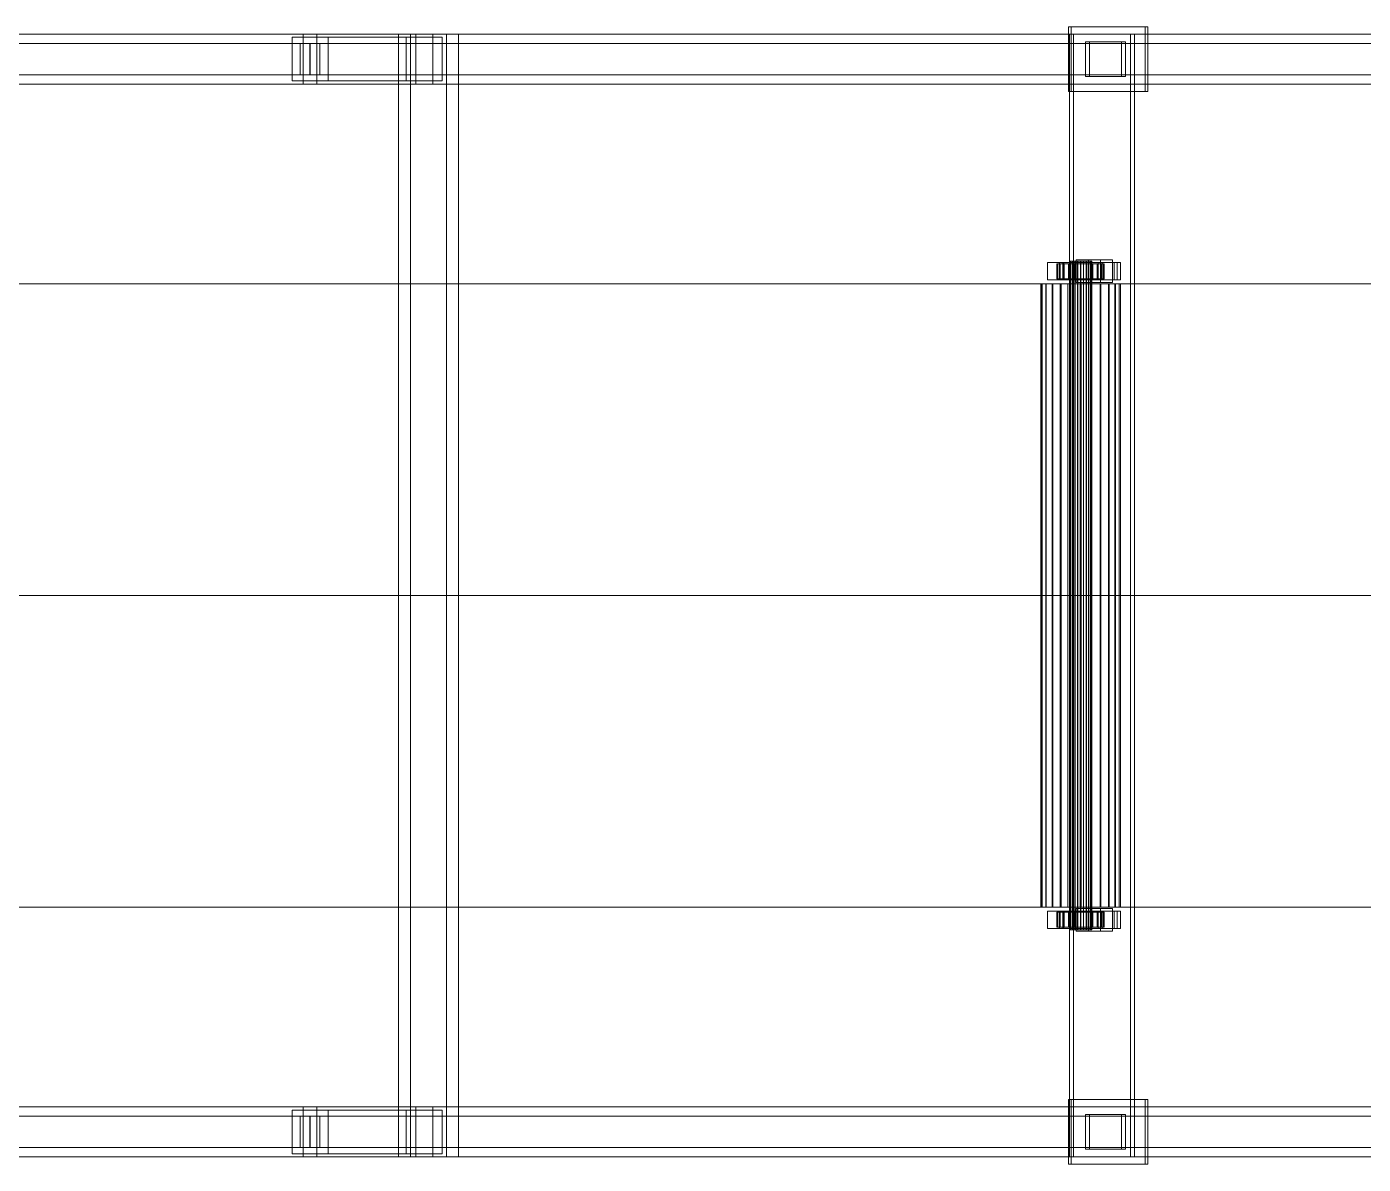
# Model space of a CAD drawing. Header units: millimetres. Extents: x -2500 to 58855, y -53268 to 6837.
# Drawn here: x 30690 to 31761, y -18456 to -17544 of the extents above; entities that cross this region are included whole.
import ezdxf

# ---------------------------------------------------------------- set-up
doc = ezdxf.new("R2010")
doc.units = ezdxf.units.MM
doc.layers.add('superior_C03', color=7, linetype='Continuous', lineweight=0)

msp = doc.modelspace()

# ---------------------------------------------------------------- linework, layer by layer
at = {"layer": 'superior_C03'}
for p, q in [((30911.7, -17550), (29756.035, -17550)), ((29766.807, -17550), (30922.472, -17550)), ((31001.918, -17550), (29846.253, -17550)), ((29859.719, -17550), (31015.383, -17550)), ((30931.532, -17552.5), (30902.64, -17552.5)), ((30902.64, -17552.5), (30902.64, -17587.5)), ((30994.205, -17552.5), (30902.64, -17552.5)), ((30911.7, -17550), (30911.7, -17590)), ((30922.472, -17550), (30911.7, -17550)), ((32067.364, -17550), (30911.7, -17550)), ((30922.472, -17590), (30922.472, -17550)), ((30922.472, -17550), (32078.137, -17550)), ((30931.532, -17587.5), (30931.532, -17552.5)), ((30931.532, -17552.5), (31023.097, -17552.5)), ((31026.565, -17550), (30988.043, -17550)), ((30988.043, -17550), (30988.043, -18450)), ((30997.469, -17550), (30988.043, -17550)), ((30994.205, -17587.5), (30994.205, -17552.5)), ((30994.205, -17552.5), (31023.097, -17552.5)), ((30997.469, -18450), (30997.469, -17550)), ((30997.469, -17550), (31035.991, -17550)), ((31001.918, -17550), (31001.918, -17590)), ((31015.383, -17550), (31001.918, -17550)), ((32157.583, -17550), (31001.918, -17550)), ((31015.383, -17590), (31015.383, -17550)), ((31015.383, -17550), (32171.048, -17550)), ((31023.097, -17552.5), (31023.097, -17587.5)), ((31026.565, -18450), (31026.565, -17550)), ((31026.565, -17550), (31035.991, -17550)), ((31035.991, -17550), (31035.991, -18450)), ((31586.417, -17544), (31524.781, -17544)), ((31524.781, -17544), (31524.781, -17596)), ((31526.936, -17544), (31524.781, -17544)), ((31574.674, -17550), (31525.751, -17550)), ((31525.751, -17550), (31525.751, -18450)), ((31528.983, -17550), (31525.751, -17550)), ((31526.936, -17596), (31526.936, -17544)), ((31526.936, -17544), (31588.571, -17544)), ((31528.983, -18450), (31528.983, -17550)), ((31528.983, -17550), (31577.906, -17550)), ((31574.674, -18450), (31574.674, -17550)), ((31574.674, -17550), (31577.906, -17550)), ((31577.906, -17550), (31577.906, -18450)), ((31586.417, -17596), (31586.417, -17544)), ((31586.417, -17544), (31588.571, -17544)), ((31588.571, -17544), (31588.571, -17596)), ((30909.261, -17557.5), (29845.162, -17557.5)), ((29860.811, -17557.5), (30924.91, -17557.5)), ((30909.261, -17557.5), (30909.261, -17582.5)), ((30924.91, -17557.5), (30909.261, -17557.5)), ((30917.137, -17557.5), (30917.034, -17557.5)), ((30917.034, -17557.5), (30917.034, -17582.5)), ((30917.034, -17557.5), (32164.264, -17557.5)), ((30917.137, -17582.5), (30917.137, -17557.5)), ((32164.367, -17557.5), (30917.137, -17557.5)), ((30924.91, -17582.5), (30924.91, -17557.5)), ((31567.352, -17556), (31538.46, -17556)), ((31538.46, -17556), (31538.46, -17584)), ((31541.692, -17556), (31538.46, -17556)), ((31541.692, -17584), (31541.692, -17556)), ((31541.692, -17556), (31570.583, -17556)), ((31567.352, -17584), (31567.352, -17556)), ((31567.352, -17556), (31570.583, -17556)), ((31570.583, -17556), (31570.583, -17584)), ((29845.162, -17582.5), (30909.261, -17582.5)), ((29860.811, -17582.5), (30924.91, -17582.5)), ((30909.261, -17582.5), (30924.91, -17582.5)), ((30917.034, -17582.5), (30917.137, -17582.5)), ((30917.034, -17582.5), (32164.264, -17582.5)), ((30917.137, -17582.5), (32164.367, -17582.5)), ((31538.46, -17584), (31567.352, -17584)), ((31538.46, -17584), (31541.692, -17584)), ((31570.583, -17584), (31541.692, -17584)), ((31570.583, -17584), (31567.352, -17584)), ((29756.035, -17590), (30911.7, -17590)), ((29766.807, -17590), (30922.472, -17590)), ((29846.253, -17590), (31001.918, -17590)), ((29859.719, -17590), (31015.383, -17590)), ((30902.64, -17587.5), (30931.532, -17587.5)), ((30994.205, -17587.5), (30902.64, -17587.5)), ((30911.7, -17590), (30922.472, -17590)), ((30911.7, -17590), (32067.364, -17590)), ((30922.472, -17590), (32078.137, -17590)), ((31023.097, -17587.5), (30931.532, -17587.5)), ((31023.097, -17587.5), (30994.205, -17587.5)), ((31001.918, -17590), (31015.383, -17590)), ((31001.918, -17590), (32157.583, -17590)), ((31015.383, -17590), (32171.048, -17590)), ((31524.781, -17596), (31586.417, -17596)), ((31524.781, -17596), (31526.936, -17596)), ((31588.571, -17596), (31526.936, -17596)), ((31588.571, -17596), (31586.417, -17596)), ((31517.805, -17733), (31508.175, -17733)), ((31508.175, -17733), (31508.175, -17747)), ((31521.102, -17733), (31508.175, -17733)), ((31516.188, -17734), (31515.594, -17734)), ((31515.594, -17734), (31525.594, -17734)), ((31515.594, -17746), (31515.594, -17734)), ((31515.594, -17734), (31516.295, -17734)), ((31518.036, -17734), (31516.188, -17734)), ((31516.188, -17734), (31525.875, -17734)), ((31516.188, -17746), (31516.188, -17734)), ((31516.295, -17734), (31525.925, -17734)), ((31516.295, -17746), (31516.295, -17734)), ((31516.295, -17734), (31518.243, -17734)), ((31563.9, -17733), (31517.674, -17733)), ((31517.674, -17733), (31517.674, -17747)), ((31520.367, -17733), (31517.674, -17733)), ((31517.805, -17747), (31517.805, -17733)), ((31517.805, -17733), (31530.732, -17733)), ((31521.013, -17734), (31518.036, -17734)), ((31518.036, -17734), (31526.75, -17734)), ((31518.036, -17746), (31518.036, -17734)), ((31518.243, -17734), (31526.848, -17734)), ((31518.243, -17746), (31518.243, -17734)), ((31518.243, -17734), (31521.305, -17734)), ((31520.367, -17747), (31520.367, -17733)), ((31520.367, -17733), (31566.593, -17733)), ((31524.915, -17734), (31521.013, -17734)), ((31521.013, -17734), (31528.16, -17734)), ((31521.013, -17746), (31521.013, -17734)), ((31521.102, -17747), (31521.102, -17733)), ((31521.102, -17733), (31530.732, -17733)), ((31521.305, -17734), (31528.299, -17734)), ((31521.305, -17746), (31521.305, -17734)), ((31521.305, -17734), (31525.272, -17734)), ((31529.476, -17734), (31524.915, -17734)), ((31524.915, -17734), (31530.008, -17734)), ((31524.915, -17746), (31524.915, -17734)), ((31525.272, -17734), (31530.178, -17734)), ((31525.272, -17746), (31525.272, -17734)), ((31525.272, -17734), (31529.875, -17734)), ((31525.875, -17732), (31525.594, -17732)), ((31525.594, -17732), (31525.925, -17732)), ((31525.594, -18268), (31525.594, -17732)), ((31525.594, -17734), (31525.875, -17734)), ((31525.594, -17734), (31525.594, -17746)), ((31525.925, -17734), (31525.594, -17734)), ((31526.75, -17732), (31525.875, -17732)), ((31525.875, -18268), (31525.875, -17732)), ((31525.875, -17734), (31526.75, -17734)), ((31525.875, -17734), (31525.875, -17746)), ((31525.925, -17732), (31526.848, -17732)), ((31525.925, -18268), (31525.925, -17732)), ((31525.925, -17734), (31525.925, -17746)), ((31526.848, -17734), (31525.925, -17734)), ((31528.16, -17732), (31526.75, -17732)), ((31526.75, -18268), (31526.75, -17732)), ((31526.75, -17734), (31528.16, -17734)), ((31526.75, -17734), (31526.75, -17746)), ((31526.848, -17732), (31528.299, -17732)), ((31526.848, -18268), (31526.848, -17732)), ((31526.848, -17734), (31526.848, -17746)), ((31528.299, -17734), (31526.848, -17734)), ((31530.008, -17732), (31528.16, -17732)), ((31528.16, -18268), (31528.16, -17732)), ((31528.16, -17734), (31530.008, -17734)), ((31528.16, -17734), (31528.16, -17746)), ((31528.299, -17732), (31530.178, -17732)), ((31528.299, -18268), (31528.299, -17732)), ((31528.299, -17734), (31528.299, -17746)), ((31530.178, -17734), (31528.299, -17734)), ((31534.386, -17734), (31529.476, -17734)), ((31529.476, -17734), (31532.169, -17734)), ((31529.476, -17746), (31529.476, -17734)), ((31529.875, -17734), (31532.358, -17734)), ((31529.875, -17746), (31529.875, -17734)), ((31529.875, -17734), (31534.8, -17734)), ((31532.169, -17732), (31530.008, -17732)), ((31530.008, -18268), (31530.008, -17732)), ((31530.008, -17734), (31532.169, -17734)), ((31530.008, -17734), (31530.008, -17746)), ((31530.178, -17732), (31532.358, -17732)), ((31530.178, -18268), (31530.178, -17732)), ((31530.178, -17734), (31530.178, -17746)), ((31532.358, -17734), (31530.178, -17734)), ((31530.732, -17733), (31530.732, -17747)), ((31550.418, -17731), (31531.157, -17731)), ((31531.157, -17731), (31531.157, -17749)), ((31540.852, -17731), (31531.157, -17731)), ((31534.495, -17732), (31532.169, -17732)), ((31532.169, -18268), (31532.169, -17732)), ((31532.169, -17734), (31534.495, -17734)), ((31532.169, -17734), (31532.169, -17746)), ((31532.358, -17732), (31534.691, -17732)), ((31532.358, -18268), (31532.358, -17732)), ((31532.358, -17734), (31532.358, -17746)), ((31534.691, -17734), (31532.358, -17734)), ((31539.311, -17734), (31534.386, -17734)), ((31534.386, -17734), (31534.495, -17734)), ((31534.386, -17746), (31534.386, -17734)), ((31536.828, -17732), (31534.495, -17732)), ((31534.495, -18268), (31534.495, -17732)), ((31534.495, -17734), (31536.828, -17734)), ((31534.495, -17734), (31534.495, -17746)), ((31534.691, -17732), (31537.017, -17732)), ((31534.691, -18268), (31534.691, -17732)), ((31534.8, -17734), (31534.691, -17734)), ((31534.691, -17734), (31534.691, -17746)), ((31537.017, -17734), (31534.691, -17734)), ((31534.8, -17746), (31534.8, -17734)), ((31534.8, -17734), (31539.71, -17734)), ((31539.008, -17732), (31536.828, -17732)), ((31536.828, -18268), (31536.828, -17732)), ((31539.311, -17734), (31536.828, -17734)), ((31536.828, -17734), (31539.008, -17734)), ((31536.828, -17734), (31536.828, -17746)), ((31537.017, -17732), (31539.177, -17732)), ((31537.017, -18268), (31537.017, -17732)), ((31539.71, -17734), (31537.017, -17734)), ((31537.017, -17734), (31537.017, -17746)), ((31539.177, -17734), (31537.017, -17734)), ((31548.623, -17733), (31538.992, -17733)), ((31538.992, -17733), (31538.992, -17747)), ((31551.919, -17733), (31538.992, -17733)), ((31540.887, -17732), (31539.008, -17732)), ((31539.008, -18268), (31539.008, -17732)), ((31543.913, -17734), (31539.008, -17734)), ((31539.008, -17734), (31540.887, -17734)), ((31539.008, -17734), (31539.008, -17746)), ((31539.177, -17732), (31541.026, -17732)), ((31539.177, -18268), (31539.177, -17732)), ((31544.271, -17734), (31539.177, -17734)), ((31539.177, -17734), (31539.177, -17746)), ((31541.026, -17734), (31539.177, -17734)), ((31543.913, -17734), (31539.311, -17734)), ((31539.311, -17746), (31539.311, -17734)), ((31539.71, -17746), (31539.71, -17734)), ((31539.71, -17734), (31544.271, -17734)), ((31540.852, -17749), (31540.852, -17731)), ((31540.852, -17731), (31560.113, -17731)), ((31542.338, -17732), (31540.887, -17732)), ((31540.887, -18268), (31540.887, -17732)), ((31547.881, -17734), (31540.887, -17734)), ((31540.887, -17734), (31542.338, -17734)), ((31540.887, -17734), (31540.887, -17746)), ((31541.026, -17732), (31542.436, -17732)), ((31541.026, -18268), (31541.026, -17732)), ((31548.173, -17734), (31541.026, -17734)), ((31541.026, -17734), (31541.026, -17746)), ((31542.436, -17734), (31541.026, -17734)), ((31543.26, -17732), (31542.338, -17732)), ((31542.338, -18268), (31542.338, -17732)), ((31550.943, -17734), (31542.338, -17734)), ((31542.338, -17734), (31543.26, -17734)), ((31542.338, -17734), (31542.338, -17746)), ((31542.436, -17732), (31543.311, -17732)), ((31542.436, -18268), (31542.436, -17732)), ((31551.15, -17734), (31542.436, -17734)), ((31542.436, -17734), (31542.436, -17746)), ((31543.311, -17734), (31542.436, -17734)), ((31543.592, -17732), (31543.26, -17732)), ((31543.26, -17732), (31543.26, -18268)), ((31543.26, -17734), (31552.891, -17734)), ((31543.26, -17746), (31543.26, -17734)), ((31543.26, -17734), (31543.592, -17734)), ((31543.311, -17732), (31543.592, -17732)), ((31543.311, -18268), (31543.311, -17732)), ((31552.998, -17734), (31543.311, -17734)), ((31543.311, -17734), (31543.311, -17746)), ((31543.592, -17734), (31543.311, -17734)), ((31543.592, -18268), (31543.592, -17732)), ((31553.592, -17734), (31543.592, -17734)), ((31543.592, -17734), (31543.592, -17746)), ((31547.881, -17734), (31543.913, -17734)), ((31543.913, -17746), (31543.913, -17734)), ((31544.271, -17746), (31544.271, -17734)), ((31544.271, -17734), (31548.173, -17734)), ((31550.943, -17734), (31547.881, -17734)), ((31547.881, -17746), (31547.881, -17734)), ((31548.173, -17746), (31548.173, -17734)), ((31548.173, -17734), (31551.15, -17734)), ((31548.623, -17747), (31548.623, -17733)), ((31548.623, -17733), (31561.55, -17733)), ((31550.418, -17749), (31550.418, -17731)), ((31550.418, -17731), (31560.113, -17731)), ((31552.891, -17734), (31550.943, -17734)), ((31550.943, -17746), (31550.943, -17734)), ((31551.15, -17746), (31551.15, -17734)), ((31551.15, -17734), (31552.998, -17734)), ((31551.919, -17747), (31551.919, -17733)), ((31551.919, -17733), (31561.55, -17733)), ((31552.891, -17734), (31552.891, -17746)), ((31553.592, -17734), (31552.891, -17734)), ((31552.998, -17746), (31552.998, -17734)), ((31552.998, -17734), (31553.592, -17734)), ((31553.592, -17746), (31553.592, -17734)), ((31560.113, -17731), (31560.113, -17749)), ((31561.55, -17733), (31561.55, -17747)), ((31563.9, -17747), (31563.9, -17733)), ((31563.9, -17733), (31566.593, -17733)), ((31566.593, -17733), (31566.593, -17747)), ((31508.175, -17747), (31517.805, -17747)), ((31508.175, -17747), (31521.102, -17747)), ((31525.594, -17746), (31515.594, -17746)), ((31515.594, -17746), (31516.188, -17746)), ((31516.295, -17746), (31515.594, -17746)), ((31525.875, -17746), (31516.188, -17746)), ((31516.188, -17746), (31518.036, -17746)), ((31525.925, -17746), (31516.295, -17746)), ((31518.243, -17746), (31516.295, -17746)), ((31517.674, -17747), (31563.9, -17747)), ((31517.674, -17747), (31520.367, -17747)), ((31530.732, -17747), (31517.805, -17747)), ((31526.75, -17746), (31518.036, -17746)), ((31518.036, -17746), (31521.013, -17746)), ((31526.848, -17746), (31518.243, -17746)), ((31521.305, -17746), (31518.243, -17746)), ((31566.593, -17747), (31520.367, -17747)), ((31528.16, -17746), (31521.013, -17746)), ((31521.013, -17746), (31524.915, -17746)), ((31530.732, -17747), (31521.102, -17747)), ((31528.299, -17746), (31521.305, -17746)), ((31525.272, -17746), (31521.305, -17746)), ((31530.008, -17746), (31524.915, -17746)), ((31524.915, -17746), (31529.476, -17746)), ((31530.178, -17746), (31525.272, -17746)), ((31529.875, -17746), (31525.272, -17746)), ((31525.875, -17746), (31525.594, -17746)), ((31525.594, -17746), (31525.925, -17746)), ((31526.75, -17746), (31525.875, -17746)), ((31525.925, -17746), (31526.848, -17746)), ((31528.16, -17746), (31526.75, -17746)), ((31526.848, -17746), (31528.299, -17746)), ((31530.008, -17746), (31528.16, -17746)), ((31528.299, -17746), (31530.178, -17746)), ((31532.169, -17746), (31529.476, -17746)), ((31529.476, -17746), (31534.386, -17746)), ((31532.358, -17746), (31529.875, -17746)), ((31534.8, -17746), (31529.875, -17746)), ((31532.169, -17746), (31530.008, -17746)), ((31530.178, -17746), (31532.358, -17746)), ((31534.495, -17746), (31532.169, -17746)), ((31532.358, -17746), (31534.691, -17746)), ((31534.495, -17746), (31534.386, -17746)), ((31534.386, -17746), (31539.311, -17746)), ((31536.828, -17746), (31534.495, -17746)), ((31534.691, -17746), (31534.8, -17746)), ((31534.691, -17746), (31537.017, -17746)), ((31539.71, -17746), (31534.8, -17746)), ((31539.008, -17746), (31536.828, -17746)), ((31536.828, -17746), (31539.311, -17746)), ((31537.017, -17746), (31539.71, -17746)), ((31537.017, -17746), (31539.177, -17746)), ((31538.992, -17747), (31548.623, -17747)), ((31538.992, -17747), (31551.919, -17747)), ((31540.887, -17746), (31539.008, -17746)), ((31539.008, -17746), (31543.913, -17746)), ((31539.177, -17746), (31544.271, -17746)), ((31539.177, -17746), (31541.026, -17746)), ((31539.311, -17746), (31543.913, -17746)), ((31544.271, -17746), (31539.71, -17746)), ((31542.338, -17746), (31540.887, -17746)), ((31540.887, -17746), (31547.881, -17746)), ((31541.026, -17746), (31548.173, -17746)), ((31541.026, -17746), (31542.436, -17746)), ((31543.26, -17746), (31542.338, -17746)), ((31542.338, -17746), (31550.943, -17746)), ((31542.436, -17746), (31551.15, -17746)), ((31542.436, -17746), (31543.311, -17746)), ((31552.891, -17746), (31543.26, -17746)), ((31543.592, -17746), (31543.26, -17746)), ((31543.311, -17746), (31552.998, -17746)), ((31543.311, -17746), (31543.592, -17746)), ((31543.592, -17746), (31553.592, -17746)), ((31543.913, -17746), (31547.881, -17746)), ((31548.173, -17746), (31544.271, -17746)), ((31547.881, -17746), (31550.943, -17746)), ((31551.15, -17746), (31548.173, -17746)), ((31561.55, -17747), (31548.623, -17747)), ((31550.943, -17746), (31552.891, -17746)), ((31552.998, -17746), (31551.15, -17746)), ((31561.55, -17747), (31551.919, -17747)), ((31552.891, -17746), (31553.592, -17746)), ((31553.592, -17746), (31552.998, -17746)), ((31566.593, -17747), (31563.9, -17747)), ((27467.597, -17750), (36944.047, -17750)), ((36945.393, -17750), (27468.944, -17750)), ((30580.566, -17750), (31524.359, -17750)), ((31525.975, -17750), (30582.182, -17750)), ((31503.595, -17750), (31502.595, -17750)), ((31502.595, -17750), (31503.775, -17750)), ((31502.595, -18250), (31502.595, -17750)), ((31506.708, -17750), (31503.595, -17750)), ((31503.595, -18250), (31503.595, -17750)), ((31503.775, -17750), (31507.056, -17750)), ((31503.775, -18250), (31503.775, -17750)), ((31511.721, -17750), (31506.708, -17750)), ((31506.708, -18250), (31506.708, -17750)), ((31507.056, -17750), (31512.213, -17750)), ((31507.056, -18250), (31507.056, -17750)), ((31518.293, -17750), (31511.721, -17750)), ((31511.721, -18250), (31511.721, -17750)), ((31512.213, -17750), (31518.895, -17750)), ((31512.213, -18250), (31512.213, -17750)), ((31525.975, -17750), (31518.293, -17750)), ((31518.293, -18250), (31518.293, -17750)), ((31518.895, -17750), (31526.647, -17750)), ((31518.895, -18250), (31518.895, -17750)), ((31524.359, -17750), (31524.359, -18000)), ((31524.359, -17750), (31525.975, -17750)), ((31524.359, -17750), (32468.152, -17750)), ((31525.975, -18000), (31525.975, -17750)), ((32469.768, -17750), (31525.975, -17750)), ((31534.245, -17750), (31525.975, -17750)), ((31525.975, -18250), (31525.975, -17750)), ((31526.647, -17750), (31534.941, -17750)), ((31526.647, -18250), (31526.647, -17750)), ((31531.157, -17749), (31550.418, -17749)), ((31540.852, -17749), (31531.157, -17749)), ((31542.539, -17750), (31534.245, -17750)), ((31534.245, -18250), (31534.245, -17750)), ((31534.941, -17750), (31543.211, -17750)), ((31534.941, -18250), (31534.941, -17750)), ((31560.113, -17749), (31540.852, -17749)), ((31550.291, -17750), (31542.539, -17750)), ((31542.539, -18250), (31542.539, -17750)), ((31543.211, -17750), (31550.893, -17750)), ((31543.211, -18250), (31543.211, -17750)), ((31556.973, -17750), (31550.291, -17750)), ((31550.291, -18250), (31550.291, -17750)), ((31560.113, -17749), (31550.418, -17749)), ((31550.893, -17750), (31557.465, -17750)), ((31550.893, -18250), (31550.893, -17750)), ((31562.13, -17750), (31556.973, -17750)), ((31556.973, -18250), (31556.973, -17750)), ((31557.465, -17750), (31562.478, -17750)), ((31557.465, -18250), (31557.465, -17750)), ((31565.411, -17750), (31562.13, -17750)), ((31562.13, -18250), (31562.13, -17750)), ((31562.478, -17750), (31565.591, -17750)), ((31562.478, -18250), (31562.478, -17750)), ((31566.591, -17750), (31565.411, -17750)), ((31565.411, -17750), (31565.411, -18250)), ((31565.591, -17750), (31566.591, -17750)), ((31565.591, -18250), (31565.591, -17750)), ((31566.591, -18250), (31566.591, -17750)), ((30580.566, -18000), (31524.359, -18000)), ((31525.975, -18000), (30582.182, -18000)), ((31524.359, -18000), (31524.359, -18250)), ((31524.359, -18000), (32468.152, -18000)), ((31525.975, -18250), (31525.975, -18000)), ((32469.768, -18000), (31525.975, -18000)), ((36944.047, -18250), (27467.597, -18250)), ((27468.944, -18250), (36945.393, -18250)), ((30580.566, -18250), (31524.359, -18250)), ((30582.182, -18250), (31525.975, -18250)), ((31503.775, -18250), (31502.595, -18250)), ((31502.595, -18250), (31503.595, -18250)), ((31503.595, -18250), (31506.708, -18250)), ((31507.056, -18250), (31503.775, -18250)), ((31506.708, -18250), (31511.721, -18250)), ((31512.213, -18250), (31507.056, -18250)), ((31511.721, -18250), (31518.293, -18250)), ((31518.895, -18250), (31512.213, -18250)), ((31518.293, -18250), (31525.975, -18250)), ((31526.647, -18250), (31518.895, -18250)), ((31524.359, -18250), (31525.975, -18250)), ((31524.359, -18250), (32468.152, -18250)), ((31525.975, -18250), (32469.768, -18250)), ((31525.975, -18250), (31534.245, -18250)), ((31534.941, -18250), (31526.647, -18250)), ((31534.245, -18250), (31542.539, -18250)), ((31543.211, -18250), (31534.941, -18250)), ((31542.539, -18250), (31550.291, -18250)), ((31550.893, -18250), (31543.211, -18250)), ((31550.291, -18250), (31556.973, -18250)), ((31557.465, -18250), (31550.893, -18250)), ((31556.973, -18250), (31562.13, -18250)), ((31562.478, -18250), (31557.465, -18250)), ((31562.13, -18250), (31565.411, -18250)), ((31565.591, -18250), (31562.478, -18250)), ((31565.411, -18250), (31566.591, -18250)), ((31566.591, -18250), (31565.591, -18250)), ((31517.805, -18253), (31508.175, -18253)), ((31508.175, -18253), (31508.175, -18267)), ((31521.102, -18253), (31508.175, -18253)), ((31516.188, -18254), (31515.594, -18254)), ((31515.594, -18254), (31525.594, -18254)), ((31515.594, -18266), (31515.594, -18254)), ((31515.594, -18254), (31516.295, -18254)), ((31518.036, -18254), (31516.188, -18254)), ((31516.188, -18254), (31525.875, -18254)), ((31516.188, -18266), (31516.188, -18254)), ((31516.295, -18254), (31525.925, -18254)), ((31516.295, -18266), (31516.295, -18254)), ((31516.295, -18254), (31518.243, -18254)), ((31563.9, -18253), (31517.674, -18253)), ((31517.674, -18253), (31517.674, -18267)), ((31520.367, -18253), (31517.674, -18253)), ((31517.805, -18267), (31517.805, -18253)), ((31517.805, -18253), (31530.732, -18253)), ((31521.013, -18254), (31518.036, -18254)), ((31518.036, -18254), (31526.75, -18254)), ((31518.036, -18266), (31518.036, -18254)), ((31518.243, -18254), (31526.848, -18254)), ((31518.243, -18266), (31518.243, -18254)), ((31518.243, -18254), (31521.305, -18254)), ((31520.367, -18267), (31520.367, -18253)), ((31520.367, -18253), (31566.593, -18253)), ((31524.915, -18254), (31521.013, -18254)), ((31521.013, -18254), (31528.16, -18254)), ((31521.013, -18266), (31521.013, -18254)), ((31521.102, -18267), (31521.102, -18253)), ((31521.102, -18253), (31530.732, -18253)), ((31521.305, -18254), (31528.299, -18254)), ((31521.305, -18266), (31521.305, -18254)), ((31521.305, -18254), (31525.272, -18254)), ((31529.476, -18254), (31524.915, -18254)), ((31524.915, -18254), (31530.008, -18254)), ((31524.915, -18266), (31524.915, -18254)), ((31525.272, -18254), (31530.178, -18254)), ((31525.272, -18266), (31525.272, -18254)), ((31525.272, -18254), (31529.875, -18254)), ((31525.594, -18254), (31525.875, -18254)), ((31525.594, -18254), (31525.594, -18266)), ((31525.925, -18254), (31525.594, -18254)), ((31525.875, -18254), (31526.75, -18254)), ((31525.875, -18254), (31525.875, -18266)), ((31525.925, -18254), (31525.925, -18266)), ((31526.848, -18254), (31525.925, -18254)), ((31526.75, -18254), (31528.16, -18254)), ((31526.75, -18254), (31526.75, -18266)), ((31526.848, -18254), (31526.848, -18266)), ((31528.299, -18254), (31526.848, -18254)), ((31528.16, -18254), (31530.008, -18254)), ((31528.16, -18254), (31528.16, -18266)), ((31528.299, -18254), (31528.299, -18266)), ((31530.178, -18254), (31528.299, -18254)), ((31534.386, -18254), (31529.476, -18254)), ((31529.476, -18254), (31532.169, -18254)), ((31529.476, -18266), (31529.476, -18254)), ((31529.875, -18254), (31532.358, -18254)), ((31529.875, -18266), (31529.875, -18254)), ((31529.875, -18254), (31534.8, -18254)), ((31530.008, -18254), (31532.169, -18254)), ((31530.008, -18254), (31530.008, -18266)), ((31530.178, -18254), (31530.178, -18266)), ((31532.358, -18254), (31530.178, -18254)), ((31530.732, -18253), (31530.732, -18267)), ((31550.418, -18251), (31531.157, -18251)), ((31531.157, -18251), (31531.157, -18269)), ((31540.852, -18251), (31531.157, -18251)), ((31532.169, -18254), (31534.495, -18254)), ((31532.169, -18254), (31532.169, -18266)), ((31532.358, -18254), (31532.358, -18266)), ((31534.691, -18254), (31532.358, -18254)), ((31539.311, -18254), (31534.386, -18254)), ((31534.386, -18254), (31534.495, -18254)), ((31534.386, -18266), (31534.386, -18254)), ((31534.495, -18254), (31536.828, -18254)), ((31534.495, -18254), (31534.495, -18266)), ((31534.8, -18254), (31534.691, -18254)), ((31534.691, -18254), (31534.691, -18266)), ((31537.017, -18254), (31534.691, -18254)), ((31534.8, -18266), (31534.8, -18254)), ((31534.8, -18254), (31539.71, -18254)), ((31539.311, -18254), (31536.828, -18254)), ((31536.828, -18254), (31539.008, -18254)), ((31536.828, -18254), (31536.828, -18266)), ((31539.71, -18254), (31537.017, -18254)), ((31537.017, -18254), (31537.017, -18266)), ((31539.177, -18254), (31537.017, -18254)), ((31548.623, -18253), (31538.992, -18253)), ((31538.992, -18253), (31538.992, -18267)), ((31551.919, -18253), (31538.992, -18253)), ((31543.913, -18254), (31539.008, -18254)), ((31539.008, -18254), (31540.887, -18254)), ((31539.008, -18254), (31539.008, -18266)), ((31544.271, -18254), (31539.177, -18254)), ((31539.177, -18254), (31539.177, -18266)), ((31541.026, -18254), (31539.177, -18254)), ((31543.913, -18254), (31539.311, -18254)), ((31539.311, -18266), (31539.311, -18254)), ((31539.71, -18266), (31539.71, -18254)), ((31539.71, -18254), (31544.271, -18254)), ((31540.852, -18269), (31540.852, -18251)), ((31540.852, -18251), (31560.113, -18251)), ((31547.881, -18254), (31540.887, -18254)), ((31540.887, -18254), (31542.338, -18254)), ((31540.887, -18254), (31540.887, -18266)), ((31548.173, -18254), (31541.026, -18254)), ((31541.026, -18254), (31541.026, -18266)), ((31542.436, -18254), (31541.026, -18254)), ((31550.943, -18254), (31542.338, -18254)), ((31542.338, -18254), (31543.26, -18254)), ((31542.338, -18254), (31542.338, -18266)), ((31551.15, -18254), (31542.436, -18254)), ((31542.436, -18254), (31542.436, -18266)), ((31543.311, -18254), (31542.436, -18254)), ((31543.26, -18254), (31552.891, -18254)), ((31543.26, -18266), (31543.26, -18254)), ((31543.26, -18254), (31543.592, -18254)), ((31552.998, -18254), (31543.311, -18254)), ((31543.311, -18254), (31543.311, -18266)), ((31543.592, -18254), (31543.311, -18254)), ((31553.592, -18254), (31543.592, -18254)), ((31543.592, -18254), (31543.592, -18266)), ((31547.881, -18254), (31543.913, -18254)), ((31543.913, -18266), (31543.913, -18254)), ((31544.271, -18266), (31544.271, -18254)), ((31544.271, -18254), (31548.173, -18254)), ((31550.943, -18254), (31547.881, -18254)), ((31547.881, -18266), (31547.881, -18254)), ((31548.173, -18266), (31548.173, -18254)), ((31548.173, -18254), (31551.15, -18254)), ((31548.623, -18267), (31548.623, -18253)), ((31548.623, -18253), (31561.55, -18253)), ((31550.418, -18269), (31550.418, -18251)), ((31550.418, -18251), (31560.113, -18251)), ((31552.891, -18254), (31550.943, -18254)), ((31550.943, -18266), (31550.943, -18254)), ((31551.15, -18266), (31551.15, -18254)), ((31551.15, -18254), (31552.998, -18254)), ((31551.919, -18267), (31551.919, -18253)), ((31551.919, -18253), (31561.55, -18253)), ((31552.891, -18254), (31552.891, -18266)), ((31553.592, -18254), (31552.891, -18254)), ((31552.998, -18266), (31552.998, -18254)), ((31552.998, -18254), (31553.592, -18254)), ((31553.592, -18266), (31553.592, -18254)), ((31560.113, -18251), (31560.113, -18269)), ((31561.55, -18253), (31561.55, -18267)), ((31563.9, -18267), (31563.9, -18253)), ((31563.9, -18253), (31566.593, -18253)), ((31566.593, -18253), (31566.593, -18267)), ((31508.175, -18267), (31517.805, -18267)), ((31508.175, -18267), (31521.102, -18267)), ((31525.594, -18266), (31515.594, -18266)), ((31515.594, -18266), (31516.188, -18266)), ((31516.295, -18266), (31515.594, -18266)), ((31525.875, -18266), (31516.188, -18266)), ((31516.188, -18266), (31518.036, -18266)), ((31525.925, -18266), (31516.295, -18266)), ((31518.243, -18266), (31516.295, -18266)), ((31517.674, -18267), (31563.9, -18267)), ((31517.674, -18267), (31520.367, -18267)), ((31530.732, -18267), (31517.805, -18267)), ((31526.75, -18266), (31518.036, -18266)), ((31518.036, -18266), (31521.013, -18266)), ((31526.848, -18266), (31518.243, -18266)), ((31521.305, -18266), (31518.243, -18266)), ((31566.593, -18267), (31520.367, -18267)), ((31528.16, -18266), (31521.013, -18266)), ((31521.013, -18266), (31524.915, -18266)), ((31530.732, -18267), (31521.102, -18267)), ((31528.299, -18266), (31521.305, -18266)), ((31525.272, -18266), (31521.305, -18266)), ((31530.008, -18266), (31524.915, -18266)), ((31524.915, -18266), (31529.476, -18266)), ((31530.178, -18266), (31525.272, -18266)), ((31529.875, -18266), (31525.272, -18266)), ((31525.875, -18266), (31525.594, -18266)), ((31525.594, -18266), (31525.925, -18266)), ((31525.925, -18268), (31525.594, -18268)), ((31525.594, -18268), (31525.875, -18268)), ((31526.75, -18266), (31525.875, -18266)), ((31525.875, -18268), (31526.75, -18268)), ((31525.925, -18266), (31526.848, -18266)), ((31526.848, -18268), (31525.925, -18268)), ((31528.16, -18266), (31526.75, -18266)), ((31526.75, -18268), (31528.16, -18268)), ((31526.848, -18266), (31528.299, -18266)), ((31528.299, -18268), (31526.848, -18268)), ((31530.008, -18266), (31528.16, -18266)), ((31528.16, -18268), (31530.008, -18268)), ((31528.299, -18266), (31530.178, -18266)), ((31530.178, -18268), (31528.299, -18268)), ((31532.169, -18266), (31529.476, -18266)), ((31529.476, -18266), (31534.386, -18266)), ((31532.358, -18266), (31529.875, -18266)), ((31534.8, -18266), (31529.875, -18266)), ((31532.169, -18266), (31530.008, -18266)), ((31530.008, -18268), (31532.169, -18268)), ((31530.178, -18266), (31532.358, -18266)), ((31532.358, -18268), (31530.178, -18268)), ((31531.157, -18269), (31550.418, -18269)), ((31540.852, -18269), (31531.157, -18269)), ((31534.495, -18266), (31532.169, -18266)), ((31532.169, -18268), (31534.495, -18268)), ((31532.358, -18266), (31534.691, -18266)), ((31534.691, -18268), (31532.358, -18268)), ((31534.495, -18266), (31534.386, -18266)), ((31534.386, -18266), (31539.311, -18266)), ((31536.828, -18266), (31534.495, -18266)), ((31534.495, -18268), (31536.828, -18268)), ((31534.691, -18266), (31534.8, -18266)), ((31534.691, -18266), (31537.017, -18266)), ((31537.017, -18268), (31534.691, -18268)), ((31539.71, -18266), (31534.8, -18266)), ((31539.008, -18266), (31536.828, -18266)), ((31536.828, -18266), (31539.311, -18266)), ((31536.828, -18268), (31539.008, -18268)), ((31537.017, -18266), (31539.71, -18266)), ((31537.017, -18266), (31539.177, -18266)), ((31539.177, -18268), (31537.017, -18268)), ((31538.992, -18267), (31548.623, -18267)), ((31538.992, -18267), (31551.919, -18267)), ((31540.887, -18266), (31539.008, -18266)), ((31539.008, -18266), (31543.913, -18266)), ((31539.008, -18268), (31540.887, -18268)), ((31539.177, -18266), (31544.271, -18266)), ((31539.177, -18266), (31541.026, -18266)), ((31541.026, -18268), (31539.177, -18268)), ((31539.311, -18266), (31543.913, -18266)), ((31544.271, -18266), (31539.71, -18266)), ((31560.113, -18269), (31540.852, -18269)), ((31542.338, -18266), (31540.887, -18266)), ((31540.887, -18266), (31547.881, -18266)), ((31540.887, -18268), (31542.338, -18268)), ((31541.026, -18266), (31548.173, -18266)), ((31541.026, -18266), (31542.436, -18266)), ((31542.436, -18268), (31541.026, -18268)), ((31543.26, -18266), (31542.338, -18266)), ((31542.338, -18266), (31550.943, -18266)), ((31542.338, -18268), (31543.26, -18268)), ((31542.436, -18266), (31551.15, -18266)), ((31542.436, -18266), (31543.311, -18266)), ((31543.311, -18268), (31542.436, -18268)), ((31552.891, -18266), (31543.26, -18266)), ((31543.592, -18266), (31543.26, -18266)), ((31543.26, -18268), (31543.592, -18268)), ((31543.311, -18266), (31552.998, -18266)), ((31543.311, -18266), (31543.592, -18266)), ((31543.592, -18268), (31543.311, -18268)), ((31543.592, -18266), (31553.592, -18266)), ((31543.913, -18266), (31547.881, -18266)), ((31548.173, -18266), (31544.271, -18266)), ((31547.881, -18266), (31550.943, -18266)), ((31551.15, -18266), (31548.173, -18266)), ((31561.55, -18267), (31548.623, -18267)), ((31560.113, -18269), (31550.418, -18269)), ((31550.943, -18266), (31552.891, -18266)), ((31552.998, -18266), (31551.15, -18266)), ((31561.55, -18267), (31551.919, -18267)), ((31552.891, -18266), (31553.592, -18266)), ((31553.592, -18266), (31552.998, -18266)), ((31566.593, -18267), (31563.9, -18267)), ((30911.7, -18410), (29756.035, -18410)), ((29766.807, -18410), (30922.472, -18410)), ((31001.918, -18410), (29846.253, -18410)), ((29859.719, -18410), (31015.383, -18410)), ((30911.7, -18410), (30911.7, -18450)), ((30922.472, -18410), (30911.7, -18410)), ((32067.364, -18410), (30911.7, -18410)), ((30922.472, -18450), (30922.472, -18410)), ((30922.472, -18410), (32078.137, -18410)), ((31001.918, -18410), (31001.918, -18450)), ((31015.383, -18410), (31001.918, -18410)), ((32157.583, -18410), (31001.918, -18410)), ((31015.383, -18450), (31015.383, -18410)), ((31015.383, -18410), (32171.048, -18410)), ((31586.417, -18404), (31524.781, -18404)), ((31524.781, -18404), (31524.781, -18456)), ((31526.936, -18404), (31524.781, -18404)), ((31526.936, -18456), (31526.936, -18404)), ((31526.936, -18404), (31588.571, -18404)), ((31586.417, -18456), (31586.417, -18404)), ((31586.417, -18404), (31588.571, -18404)), ((31588.571, -18404), (31588.571, -18456)), ((30909.261, -18417.5), (29845.162, -18417.5)), ((29860.811, -18417.5), (30924.91, -18417.5)), ((30931.532, -18412.5), (30902.64, -18412.5)), ((30902.64, -18412.5), (30902.64, -18447.5)), ((30994.205, -18412.5), (30902.64, -18412.5)), ((30909.261, -18417.5), (30909.261, -18442.5)), ((30924.91, -18417.5), (30909.261, -18417.5)), ((30917.137, -18417.5), (30917.034, -18417.5)), ((30917.034, -18417.5), (30917.034, -18442.5)), ((30917.034, -18417.5), (32164.264, -18417.5)), ((30917.137, -18442.5), (30917.137, -18417.5)), ((32164.367, -18417.5), (30917.137, -18417.5)), ((30924.91, -18442.5), (30924.91, -18417.5)), ((30931.532, -18447.5), (30931.532, -18412.5)), ((30931.532, -18412.5), (31023.097, -18412.5)), ((30994.205, -18447.5), (30994.205, -18412.5)), ((30994.205, -18412.5), (31023.097, -18412.5)), ((31023.097, -18412.5), (31023.097, -18447.5)), ((31567.352, -18416), (31538.46, -18416)), ((31538.46, -18416), (31538.46, -18444)), ((31541.692, -18416), (31538.46, -18416)), ((31541.692, -18444), (31541.692, -18416)), ((31541.692, -18416), (31570.583, -18416)), ((31567.352, -18444), (31567.352, -18416)), ((31567.352, -18416), (31570.583, -18416)), ((31570.583, -18416), (31570.583, -18444)), ((29845.162, -18442.5), (30909.261, -18442.5)), ((29860.811, -18442.5), (30924.91, -18442.5)), ((30909.261, -18442.5), (30924.91, -18442.5)), ((30917.034, -18442.5), (30917.137, -18442.5)), ((30917.034, -18442.5), (32164.264, -18442.5)), ((30917.137, -18442.5), (32164.367, -18442.5)), ((29756.035, -18450), (30911.7, -18450)), ((29766.807, -18450), (30922.472, -18450)), ((29846.253, -18450), (31001.918, -18450)), ((29859.719, -18450), (31015.383, -18450)), ((30902.64, -18447.5), (30931.532, -18447.5)), ((30994.205, -18447.5), (30902.64, -18447.5)), ((30911.7, -18450), (30922.472, -18450)), ((30911.7, -18450), (32067.364, -18450)), ((30922.472, -18450), (32078.137, -18450)), ((31023.097, -18447.5), (30931.532, -18447.5)), ((30988.043, -18450), (31026.565, -18450)), ((30988.043, -18450), (30997.469, -18450)), ((31023.097, -18447.5), (30994.205, -18447.5)), ((31035.991, -18450), (30997.469, -18450)), ((31001.918, -18450), (31015.383, -18450)), ((31001.918, -18450), (32157.583, -18450)), ((31015.383, -18450), (32171.048, -18450)), ((31035.991, -18450), (31026.565, -18450)), ((31525.751, -18450), (31574.674, -18450)), ((31525.751, -18450), (31528.983, -18450)), ((31577.906, -18450), (31528.983, -18450)), ((31538.46, -18444), (31567.352, -18444)), ((31538.46, -18444), (31541.692, -18444)), ((31570.583, -18444), (31541.692, -18444)), ((31570.583, -18444), (31567.352, -18444)), ((31577.906, -18450), (31574.674, -18450)), ((31524.781, -18456), (31586.417, -18456)), ((31524.781, -18456), (31526.936, -18456)), ((31588.571, -18456), (31526.936, -18456)), ((31588.571, -18456), (31586.417, -18456))]:
    msp.add_line(p, q, dxfattribs=at)

doc.saveas('drawing.dxf')
